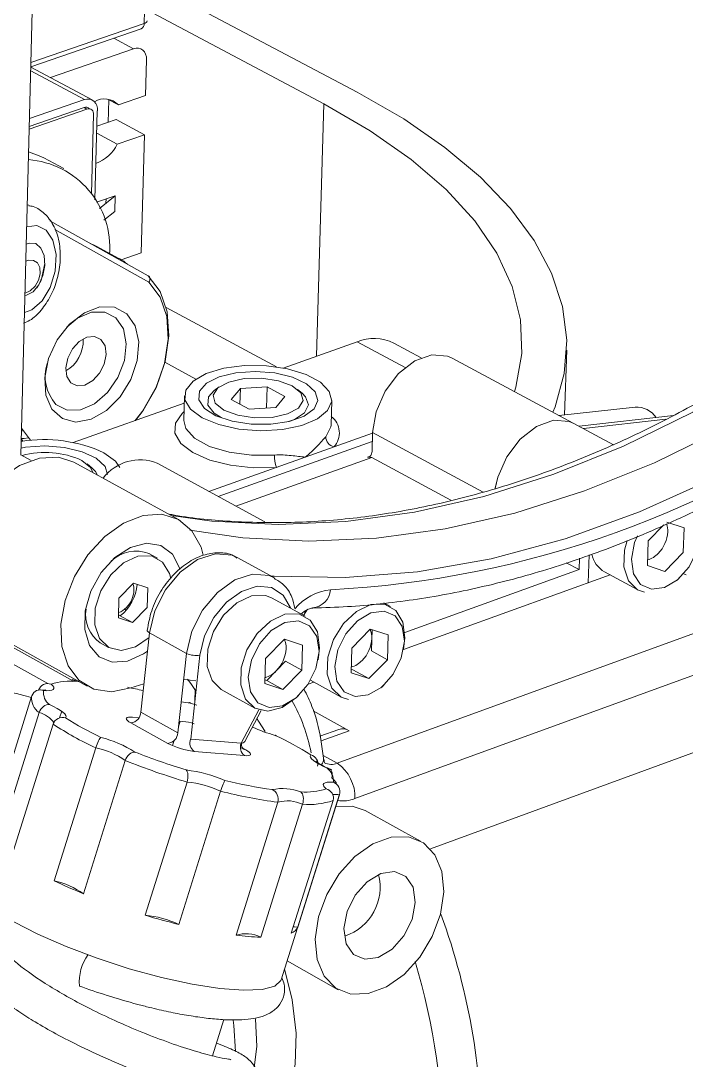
# Model space of a CAD drawing. Header units: millimetres. Extents: x -151 to 157, y -71 to 282.
# Drawn here: x 57.3 to 89.9, y -21.6 to 29.2 of the extents above; entities that cross this region are included whole.
import ezdxf

# ---------------------------------------------------------------- set-up
doc = ezdxf.new("R2010")
doc.units = ezdxf.units.MM

msp = doc.modelspace()

# ---------------------------------------------------------------- linework, layer by layer
at = {"color": 7, "linetype": 'Continuous', "lineweight": 15}
for p, q in [((63.348, 29.113), (63.561, 36.969)), ((57.321, 8.006), (57.929, 31.861)), ((73.775, 25.755), (63.55, 31.161)), ((63.512, 29.76), (72.145, 25.188)), ((57.805, 26.989), (63.211, 28.855)), ((62.833, 27.88), (58.76, 26.473)), ((60.808, 25.38), (57.804, 26.983)), ((63.418, 25.598), (63.465, 27.334)), ((60.553, 24.934), (57.727, 23.954)), ((60.414, 25.008), (57.73, 24.079)), ((60.424, 25.396), (57.74, 24.466)), ((60.944, 20.496), (61.059, 24.848)), ((62.037, 23.209), (61.03, 23.747)), ((63.366, 23.671), (62.037, 23.209)), ((59.419, 22.017), (58.443, 22.541)), ((61.909, 19.923), (61.93, 20.692)), ((57.7, 20.233), (57.633, 20.25)), ((58.742, 19.466), (63.549, 16.776)), ((62.119, 17.628), (60.998, 18.231)), ((86.313, 8.521), (78.416, 12.754)), ((83.923, 9.985), (84.028, 13.145)), ((67.017, 11.344), (66.777, 11.168)), ((68.057, 11.273), (69.365, 11.348)), ((69.335, 10.307), (69.365, 11.348)), ((70.233, 10.879), (69.365, 11.348)), ((71.089, 11.033), (70.859, 11.224)), ((65.319, 10.912), (65.286, 9.701)), ((67.615, 10.728), (68.483, 10.258)), ((72.494, 9.476), (72.53, 10.687)), ((69.793, 10.334), (68.483, 10.258)), ((87.38, 10.358), (83.638, 9.955)), ((66.516, 6.235), (74.527, 9.089)), ((74.514, 8.672), (66.975, 5.985)), ((74.528, 9.112), (74.5, 8.192)), ((57.819, 7.754), (57.322, 8.027)), ((65.033, 4.865), (59.913, 7.664)), ((67.829, 5.519), (74.491, 7.896)), ((74.491, 7.896), (78.352, 5.808)), ((60.787, 7.394), (60.556, 7.584)), ((69.25, 4.745), (63.989, 7.613)), ((64.001, 2.966), (63.587, 3.193)), ((69.723, 2.01), (67.907, 3.004)), ((84.629, 2.412), (84.003, 2.751)), ((85.883, 2.298), (87.507, 1.421)), ((89.437, 1.896), (89.537, 1.987)), ((71.222, 0.13), (69.583, 1.028)), ((72.798, -7.055), (96.272, 1.478)), ((75.406, 0.605), (75.07, 0.789)), ((62.782, -0.175), (62.087, 0.051)), ((62.394, 0.479), (62.473, 0.435)), ((71.214, 0.289), (71.216, 0.367)), ((59.9, -3.039), (54.766, -0.193)), ((55.456, -0.455), (60.561, -3.284)), ((97.135, -0.233), (73.664, -8.787)), ((63.613, -0.685), (65.427, -1.685)), ((70.214, -0.986), (71.099, -1.275)), ((75.251, -1.993), (75.288, -0.782)), ((76.064, -1.35), (76.11, -0.92)), ((61.196, -1.165), (61.609, -1.393)), ((76.041, -1.477), (76.064, -1.35)), ((69.291, -1.927), (69.255, -3.156)), ((71.861, -2.003), (71.885, -1.877)), ((71.063, -2.503), (70.142, -3.443)), ((69.353, -3.009), (70.142, -3.443)), ((71.49, -2.999), (72.988, -3.822)), ((74.343, -2.92), (73.472, -2.636)), ((63.341, -3.166), (62.696, -3.367)), ((67.126, -3.454), (68.763, -4.356)), ((70.142, -3.443), (69.255, -3.156)), ((74.933, -3.37), (74.987, -3.322)), ((74.987, -3.322), (75.081, -3.234)), ((57.845, -3.797), (57.86, -3.759)), ((70.809, -3.839), (70.903, -3.751)), ((59.317, -4.514), (59.215, -4.839)), ((63.188, -4.562), (64.999, -5.566)), ((68.279, -5.985), (69.072, -4.474)), ((71.619, -4.493), (73.385, -5.466)), ((56.176, -11.075), (58.21, -4.582)), ((65.031, -5.273), (65.117, -5.001)), ((95.291, -4.68), (77.357, -11.248)), ((58.894, -5.139), (56.858, -11.638)), ((72.874, -5.399), (71.952, -5.733)), ((64.742, -6.195), (64.822, -5.94)), ((65.627, -5.876), (68.093, -6.082)), ((58.942, -12.808), (60.983, -6.301)), ((68.064, -6.28), (68.24, -6.378)), ((62.422, -6.924), (60.379, -13.434)), ((63.407, -14.49), (65.453, -7.977)), ((67.094, -8.425), (65.047, -14.936)), ((72.907, -8.593), (70.865, -15.076)), ((67.848, -15.468), (69.895, -8.963)), ((71.102, -9.062), (69.056, -15.562)), ((70.551, -15.367), (72.595, -8.878)), ((76.874, -10.865), (74.157, -9.362)), ((70.346, -16.725), (72.85, -18.127)), ((66.694, -21.36), (67.251, -19.59))]:
    msp.add_line(p, q, dxfattribs=at)
at = {"color": 8, "linetype": 'Continuous', "lineweight": 15}
for p, q in [((57.81, 27.202), (63.348, 29.113)), ((60.424, 25.396), (57.8, 26.797)), ((72.145, 25.188), (71.78, 12.841)), ((57.633, 20.248), (57.708, 20.232)), ((63.581, 16.465), (58.976, 19.041)), ((64.429, 15.232), (69.818, 12.324)), ((73.776, 13.548), (76.12, 12.289)), ((65.878, 11.732), (64.362, 12.553)), ((88.88, 9.765), (84.844, 9.308)), ((74.528, 9.112), (79.935, 6.192)), ((74.285, 7.917), (74.419, 7.965)), ((89.875, 2.149), (89.758, 2.212)), ((58.643, -3.164), (54.089, -0.637)), ((60.184, -3.075), (60.05, -3.04)), ((73.385, -5.466), (72.006, -5.967)), ((68.171, -6.317), (68.328, -6.404)), ((72.798, -7.055), (72.109, -6.675))]:
    msp.add_line(p, q, dxfattribs=at)
at = {"color": 144, "linetype": 'Continuous', "lineweight": 0}
for p, q in [((62.833, 27.88), (61.87, 28.392)), ((62.088, 25.137), (61.555, 25.421)), ((62.088, 25.137), (63.418, 25.598)), ((60.553, 24.934), (60.414, 25.008)), ((61.586, 24.277), (61.616, 25.389)), ((60.769, 20.779), (60.871, 24.66)), ((61.977, 24.413), (61.039, 24.087)), ((63.366, 23.671), (61.977, 24.413)), ((63.21, 17.903), (63.366, 23.671)), ((61.013, 20.372), (61.93, 20.692)), ((61.93, 20.692), (61.159, 20.071)), ((61.482, 20.331), (61.487, 20.538)), ((61.909, 19.923), (61.377, 19.493)), ((57.732, 18.375), (57.584, 18.322)), ((62.233, 17.562), (63.21, 17.903)), ((70.16, 12.268), (73.776, 13.548)), ((76.905, 12.764), (75.567, 13.482)), ((68.057, 11.273), (67.615, 10.728)), ((68.035, 10.501), (68.057, 11.273)), ((70.233, 10.879), (69.793, 10.334)), ((59.879, 8.628), (65.309, 10.551)), ((89.249, 9.944), (84.633, 9.421)), ((57.355, 9.325), (57.782, 8.734)), ((57.355, 9.178), (57.44, 9.208)), ((57.406, 8.693), (57.341, 8.784)), ((88.786, 4.599), (88.02, 3.814)), ((88.918, 4.734), (89.775, 4.448)), ((89.733, 3.243), (89.775, 4.448)), ((88.02, 3.814), (87.978, 2.608)), ((85.073, 1.768), (85.119, 3.137)), ((89.733, 3.243), (88.835, 2.323)), ((84.629, 2.412), (84.648, 2.974)), ((88.835, 2.323), (87.978, 2.608)), ((86.147, 2.156), (76.037, -1.498)), ((84.629, 2.412), (76.105, -0.666)), ((62.113, 1.011), (62.834, 1.745)), ((62.834, 1.745), (63.529, 1.518)), ((63.529, 1.518), (63.503, 0.558)), ((62.087, 0.051), (62.113, 1.011)), ((63.503, 0.558), (62.782, -0.175)), ((62.119, 0.191), (62.091, 0.2)), ((62.119, 0.191), (62.782, -0.175)), ((71.347, 0.486), (71.144, 0.173)), ((74.417, -0.497), (73.509, -1.424)), ((74.417, -0.497), (75.288, -0.782)), ((74.426, -0.554), (74.436, -0.503)), ((63.613, -0.685), (63.188, -4.562)), ((70.214, -0.986), (69.291, -1.927)), ((70.232, -1.05), (70.243, -0.995)), ((74.471, -1.566), (74.502, -0.524)), ((71.063, -2.503), (71.099, -1.275)), ((73.509, -1.424), (73.472, -2.636)), ((64.999, -5.566), (65.427, -1.685)), ((66.08, -1.767), (65.627, -5.876)), ((75.251, -1.993), (74.343, -2.92)), ((74.471, -1.566), (75.251, -1.993)), ((70.274, -2.069), (69.353, -3.009)), ((70.274, -2.069), (71.063, -2.503)), ((73.563, -2.492), (73.477, -2.464)), ((73.563, -2.492), (74.343, -2.92)), ((69.353, -3.009), (69.261, -2.979)), ((65.836, -3.979), (65.85, -3.481)), ((71.647, -3.085), (71.378, -3.182)), ((57.845, -3.797), (55.006, -12.869)), ((65.933, -4.213), (65.623, -4.117)), ((68.093, -6.082), (68.954, -4.441)), ((64.512, -6.085), (62.701, -5.08)), ((62.775, -4.803), (63.092, -4.83)), ((65.062, -4.996), (65.24, -5.011)), ((68.259, -6.682), (65.793, -6.476)), ((70.057, -17.643), (72.915, -8.57))]:
    msp.add_line(p, q, dxfattribs=at)
at = {"color": 144, "linetype": 'Continuous', "lineweight": 0, "flags": 128}
for points in [[(63.465, 27.334), (63.457, 27.48), (63.423, 27.612), (63.367, 27.725), (63.289, 27.814), (63.192, 27.876), (63.081, 27.908), (62.96, 27.91), (62.833, 27.88)], [(57.52, 15.821), (57.591, 15.832), (57.913, 16.001), (58.198, 16.337), (58.4, 16.79), (58.49, 17.29), (58.454, 17.763), (58.298, 18.134), (58.044, 18.35), (57.732, 18.375)], [(60.705, 18.365), (60.911, 18.276), (60.998, 18.231)], [(58.009, 16.269), (58.182, 16.562), (58.266, 16.881), (58.251, 17.177), (58.137, 17.406), (57.942, 17.532), (57.697, 17.536), (57.563, 17.49)], [(57.523, 15.93), (57.776, 16.047), (58.009, 16.269)], [(66.777, 11.168), (66.496, 10.857), (66.468, 10.454), (66.771, 10.066), (67.119, 9.851)], [(70.42, 9.648), (70.701, 9.752), (71.202, 10.076), (71.395, 10.465), (71.253, 10.867), (71.089, 11.033)], [(84.374, 9.56), (84.155, 9.655), (83.384, 9.714), (82.551, 9.416), (81.757, 8.797), (81.097, 7.932), (80.652, 6.926), (80.525, 6.386)], [(80.526, 6.39), (80.652, 6.926), (81.097, 7.932), (81.757, 8.797), (82.551, 9.416), (83.384, 9.714), (84.155, 9.655), (84.374, 9.56)], [(57.697, 8.852), (57.482, 8.83), (57.342, 8.825)], [(61.56, 7.064), (61.436, 7.459), (61.009, 7.856), (60.323, 8.175), (59.453, 8.384), (58.493, 8.459), (57.547, 8.392), (57.33, 8.355)], [(70.531, 0.509), (70.519, 0.543), (70.149, 1.169), (69.582, 1.533), (68.88, 1.595), (68.119, 1.348), (67.385, 0.819), (66.757, 0.065), (66.306, -0.83), (66.08, -1.767)], [(69.583, 1.028), (69.282, 1.142), (68.602, 1.126), (67.889, 0.793), (67.239, 0.188), (66.74, -0.606), (66.46, -1.482), (66.436, -2.322), (66.672, -3.012), (67.126, -3.454)], [(63.613, -0.685), (63.561, -0.651), (63.524, -0.615), (63.505, -0.579), (63.503, -0.543), (63.503, -0.541)], [(58.714, -4.187), (58.92, -4.283), (59.101, -4.378), (59.254, -4.471), (59.375, -4.559), (59.463, -4.641), (59.514, -4.715), (59.528, -4.778), (59.505, -4.83)], [(62.775, -4.803), (62.667, -4.798), (62.58, -4.804), (62.518, -4.819), (62.481, -4.845), (62.472, -4.879), (62.491, -4.921), (62.536, -4.969), (62.607, -5.023), (62.701, -5.08)], [(68.259, -6.682), (68.367, -6.687), (68.453, -6.681), (68.515, -6.666), (68.551, -6.64), (68.559, -6.606), (68.54, -6.564), (68.494, -6.515), (68.423, -6.461), (68.328, -6.404)], [(70.865, -15.076), (70.7, -15.062), (70.647, -15.061)]]:
    msp.add_lwpolyline(points, dxfattribs=at)
at = {"color": 7, "linetype": 'Continuous', "lineweight": 15, "flags": 128}
for points in [[(83.354, 10.107), (83.459, 10.372), (83.909, 11.997), (84.029, 13.637), (83.821, 15.277), (83.288, 16.906), (82.437, 18.51), (81.275, 20.077), (79.815, 21.596), (78.068, 23.056), (76.049, 24.446), (73.775, 25.755)], [(72.145, 25.188), (74.415, 23.871), (76.413, 22.47), (78.121, 20.996), (79.523, 19.462), (80.604, 17.879), (81.353, 16.262), (81.762, 14.624), (81.826, 12.979), (81.54, 11.341), (81.473, 11.115)], [(57.699, 22.839), (58.217, 22.652), (58.443, 22.541)], [(58.101, 16.177), (58.308, 16.543), (58.495, 17.372)], [(63.549, 16.776), (64.134, 16.012), (64.478, 15.013), (64.559, 13.848), (64.372, 12.594), (63.93, 11.338), (63.262, 10.165), (62.914, 9.703)], [(62.496, 14.924), (62.904, 14.337), (63.083, 13.547), (63.013, 12.64), (62.701, 11.713), (62.183, 10.866), (61.512, 10.192), (60.763, 9.762), (60.015, 9.624), (59.35, 9.793), (58.839, 10.25), (58.54, 10.948), (58.483, 11.809), (58.676, 12.741), (59.098, 13.643), (59.703, 14.415), (60.425, 14.975), (61.185, 15.261), (61.901, 15.243), (62.496, 14.924)], [(59.56, 14.27), (60.088, 14.702), (60.775, 14.997), (61.429, 15.005), (61.971, 14.723), (62.335, 14.186), (62.478, 13.46), (62.384, 12.632), (62.063, 11.801), (61.554, 11.067), (60.918, 10.519), (60.232, 10.222), (59.579, 10.213), (59.036, 10.493), (59.036, 10.493)], [(59.77, 11.551), (60.08, 11.403), (60.454, 11.439), (60.835, 11.653), (61.166, 12.012), (61.396, 12.462), (61.491, 12.934), (61.435, 13.357), (61.237, 13.666), (60.928, 13.814), (60.553, 13.779), (60.171, 13.565), (59.84, 13.206), (59.61, 12.756), (59.515, 12.283), (59.572, 11.86), (59.77, 11.551)], [(78.416, 12.754), (78.197, 12.849), (77.426, 12.909), (76.595, 12.613), (75.802, 11.998), (75.145, 11.137), (74.702, 10.135), (74.528, 9.112)], [(66.185, 9.833), (65.616, 10.251), (65.341, 10.718), (65.384, 11.192), (65.742, 11.631), (66.381, 11.997), (67.246, 12.256), (68.259, 12.386), (69.331, 12.376), (70.367, 12.226), (71.275, 11.95), (71.976, 11.572), (72.406, 11.126), (72.528, 10.65), (72.329, 10.187), (71.827, 9.779), (71.066, 9.462), (70.114, 9.263), (69.056, 9.202), (67.986, 9.284), (67, 9.5), (66.185, 9.833)], [(67.018, 11.835), (67.843, 12.034), (68.784, 12.1), (69.74, 12.026), (70.608, 11.82), (71.295, 11.503), (71.725, 11.11), (71.852, 10.684), (71.662, 10.27), (71.175, 9.914), (70.443, 9.654), (69.546, 9.518), (68.581, 9.523), (67.654, 9.666), (66.865, 9.932), (66.3, 10.293), (66.019, 10.709), (66.054, 11.134), (66.4, 11.524), (67.018, 11.835)], [(70.598, 11.397), (69.921, 11.649), (69.091, 11.773), (68.237, 11.749), (67.487, 11.581), (66.955, 11.295), (66.723, 10.934), (66.825, 10.553), (67.248, 10.209), (67.926, 9.956), (68.757, 9.832), (69.613, 9.856), (70.364, 10.024), (70.896, 10.311), (71.127, 10.673), (71.022, 11.054), (70.598, 11.397)], [(74.5, 8.192), (74.494, 8.131), (74.482, 8.075), (74.462, 8.026), (74.437, 7.985), (74.405, 7.953), (74.369, 7.931), (74.328, 7.919), (74.285, 7.917)], [(55.456, -0.455), (55.126, -0.229), (54.56, 0.466), (54.23, 1.398), (54.161, 2.497), (54.359, 3.679), (54.808, 4.856), (55.476, 5.938), (56.311, 6.843), (57.25, 7.503), (58.222, 7.868), (59.153, 7.911), (59.913, 7.664)], [(60.831, 7.162), (60.729, 7.403), (60.308, 7.749)], [(62.157, 7.407), (61.945, 7.707), (61.376, 8.128)], [(61.066, 7.033), (60.962, 7.216), (60.787, 7.394)], [(62.696, -3.367), (61.753, -3.557), (60.887, -3.43), (60.16, -2.996), (59.625, -2.286), (59.322, -1.352), (59.273, -0.26), (59.482, 0.908), (59.934, 2.068), (60.596, 3.134), (61.419, 4.028), (62.342, 4.685), (63.3, 5.057), (64.22, 5.118), (65.036, 4.863), (65.69, 4.311), (66.133, 3.503), (66.244, 3.117)], [(87.485, 4.068), (87.35, 3.732), (87.196, 2.921), (87.298, 2.202), (87.64, 1.686), (88.17, 1.45), (88.808, 1.531), (89.455, 1.916), (90.015, 2.545), (90.401, 3.324), (90.555, 4.135), (90.555, 4.135)], [(65.103, 2.415), (65.081, 2.496), (64.731, 3.172), (64.173, 3.589), (63.466, 3.703), (62.687, 3.5), (61.921, 3.003), (61.25, 2.265), (60.749, 1.366), (60.471, 0.404), (60.447, -0.517), (60.679, -1.295), (61.141, -1.848), (61.783, -2.115), (62.536, -2.067), (63.318, -1.711), (63.516, -1.572)], [(86.977, 3.84), (86.855, 3.368), (86.827, 2.543), (87.052, 1.865), (87.498, 1.425), (87.84, 1.304)], [(64.66, 1.976), (64.595, 2.22), (64.248, 2.784), (63.706, 3.078), (63.043, 3.063), (62.347, 2.74), (61.714, 2.152), (61.228, 1.379), (60.956, 0.526), (60.934, -0.292), (61.165, -0.963), (61.619, -1.399), (62.232, -1.539), (62.923, -1.366), (63.588, -0.91)], [(76.11, -0.92), (76.006, -0.153), (75.658, 0.418), (75.114, 0.716), (74.445, 0.7), (73.743, 0.371), (73.102, -0.226), (72.609, -1.01), (72.332, -1.875), (72.307, -2.704), (72.538, -3.385), (72.994, -3.825), (73.342, -3.947)], [(71.885, -1.877), (71.936, -1.415), (71.829, -0.637), (71.475, -0.057), (70.921, 0.244), (70.241, 0.228), (69.528, -0.106), (68.877, -0.711), (68.378, -1.506), (68.097, -2.384), (68.073, -3.224), (68.308, -3.915), (68.772, -4.361), (69.4, -4.504), (70.108, -4.325), (70.801, -3.847), (70.809, -3.839)], [(76.082, -1.094), (75.976, -0.372), (75.627, 0.146), (75.089, 0.383), (74.441, 0.301), (73.785, -0.087), (73.218, -0.722), (72.829, -1.508), (72.676, -2.324), (72.783, -3.047), (73.133, -3.565), (73.672, -3.8), (74.319, -3.716), (74.975, -3.328), (75.54, -2.693), (75.929, -1.909), (76.082, -1.094)], [(71.907, -1.591), (71.798, -0.859), (71.443, -0.333), (70.895, -0.094), (70.237, -0.177), (69.57, -0.571), (68.995, -1.215), (68.6, -2.012), (68.446, -2.84), (68.555, -3.572), (68.912, -4.097), (69.461, -4.335), (70.118, -4.251), (70.784, -3.857), (71.358, -3.213), (71.752, -2.417), (71.907, -1.591)], [(65.875, -3.026), (65.599, -2.986), (65.286, -2.958)], [(65.86, -3.497), (65.64, -3.164), (65.477, -2.946)], [(58.8, -3.183), (58.88, -3.263), (58.923, -3.334), (58.929, -3.395), (58.898, -3.444), (58.83, -3.48), (58.726, -3.503), (58.59, -3.511), (58.424, -3.506)], [(69.269, -5.496), (68.95, -4.991), (68.863, -4.872)], [(72.299, -7.294), (72.094, -7.198), (71.912, -7.102), (71.757, -7.009), (71.635, -6.921), (71.546, -6.839), (71.492, -6.766), (71.476, -6.702), (71.498, -6.65)], [(72.252, -8.309), (72.17, -8.228), (72.125, -8.157), (72.117, -8.095), (72.146, -8.045), (72.212, -8.008), (72.313, -7.985), (72.448, -7.976), (72.613, -7.981)], [(74.157, -9.362), (73.525, -9.148), (72.727, -9.168)], [(71.722, -15.657), (71.819, -16.652), (72.162, -17.472), (72.726, -18.051), (73.462, -18.341), (74.311, -18.32), (75.205, -17.99), (76.071, -17.378), (76.84, -16.534), (77.449, -15.525), (77.85, -14.434), (78.01, -13.347), (77.916, -12.353), (77.575, -11.533), (77.015, -10.951), (76.28, -10.657), (75.431, -10.674), (74.535, -11.002), (73.666, -11.614), (72.894, -12.46), (72.282, -13.472), (71.881, -14.567), (71.722, -15.657)], [(73.122, -15.143), (73.232, -15.88), (73.591, -16.406), (74.144, -16.643), (74.807, -16.553), (75.48, -16.151), (76.06, -15.498), (76.458, -14.693), (76.616, -13.859), (76.507, -13.123), (76.15, -12.595), (75.597, -12.357), (74.933, -12.446), (74.26, -12.848), (73.679, -13.501), (73.279, -14.307), (73.122, -15.143)], [(70.057, -17.643), (70.046, -17.673), (69.744, -17.956), (69.125, -18.12), (68.216, -18.159), (67.056, -18.07), (65.696, -17.857), (64.197, -17.53), (62.623, -17.102), (61.045, -16.592), (59.533, -16.023), (58.154, -15.421), (56.968, -14.812)], [(67.818, -21.143), (67.742, -19.873), (67.707, -19.621)]]:
    msp.add_lwpolyline(points, dxfattribs=at)
at = {"color": 8, "linetype": 'Continuous', "lineweight": 15, "flags": 128}
for points in [[(103.245, 19.43), (100.097, 16.723), (96.863, 14.258), (93.558, 12.049), (90.199, 10.107), (86.803, 8.445), (83.389, 7.071), (79.973, 5.995), (76.575, 5.224), (73.211, 4.764), (69.901, 4.618), (66.663, 4.789), (64.678, 5.059)], [(57.499, 14.976), (57.861, 15.112), (58.36, 15.551), (58.757, 16.214), (58.995, 17.006), (59.04, 17.813), (58.885, 18.516), (58.552, 19.016), (58.091, 19.238), (57.605, 19.168)], [(65.584, 4.342), (68.171, 3.966), (71.41, 3.796), (74.721, 3.943), (78.085, 4.406), (81.484, 5.179), (84.901, 6.257), (88.316, 7.634), (91.713, 9.299), (95.074, 11.244), (98.381, 13.456), (101.617, 15.925), (104.766, 18.635)], [(62.931, 9.709), (63.298, 10.192), (63.931, 11.304), (64.351, 12.495), (64.53, 13.683), (64.455, 14.788), (64.132, 15.737), (63.581, 16.465)], [(103.535, 14.99), (101.805, 13.595), (98.338, 11.06), (94.799, 8.811), (91.208, 6.864), (87.585, 5.23), (83.951, 3.921), (80.326, 2.945), (76.731, 2.311), (73.186, 2.022), (69.714, 2.084), (69.569, 2.094)], [(65.298, 10.12), (65.214, 10.049), (64.877, 9.578), (64.852, 9.076), (65.143, 8.582), (65.726, 8.135), (66.557, 7.77), (67.571, 7.516), (68.687, 7.394), (69.819, 7.412)], [(69.726, 8.014), (68.601, 8.004), (67.505, 8.15), (66.544, 8.436), (65.814, 8.836), (65.384, 9.308), (65.286, 9.701)], [(72.494, 9.476), (72.485, 9.386), (72.232, 8.906)], [(67.907, 3.004), (67.651, 3.115), (66.841, 3.188), (65.964, 2.904), (65.117, 2.294), (64.393, 1.426), (63.873, 0.395), (63.613, -0.685)], [(65.427, -1.685), (65.687, -0.604), (66.208, 0.429), (66.932, 1.298), (67.78, 1.909), (68.657, 2.194), (69.467, 2.122), (69.719, 2.012)], [(70.224, -17.112), (70.594, -18.62), (70.783, -20.246), (70.738, -21.773), (70.461, -23.134), (69.964, -24.269), (69.27, -25.128), (68.41, -25.675), (67.422, -25.887), (66.35, -25.755), (65.426, -25.387)], [(66.835, -24.8), (67.041, -24.709), (67.774, -24.147), (68.338, -23.296), (68.705, -22.198), (68.856, -20.907), (68.791, -19.547)]]:
    msp.add_lwpolyline(points, dxfattribs=at)
at = {"color": 144, "linetype": 'Continuous', "lineweight": 0}
for centre, radius, start, end in [((63.097, 29.081), 0.253, 296.6744, 7.0795), ((63.321, 29.294), 0.184, 278.5589, 345.3402), ((60.5, 24.802), 0.224, 42.4254, 112.6749), ((60.634, 24.706), 0.241, 348.9343, 109.5928), ((60.98, 15.514), 2.401, 49.6805, 71.862), ((58.653, 13.612), 1.718, 300.2856, 2.1651), ((71.205, 7.934), 1.481, 176.9169, 200.6506), ((87.992, 4.319), 0.98, 356.9101, 19.9247), ((87.316, 4.364), 1.658, 315.6433, 356.6347), ((62.947, 1.598), 1.719, 68.1251, 134.7266), ((86.528, 3.43), 1.302, 191.4988, 240.3326), ((87.655, 3.991), 1.155, 286.7517, 317.138), ((60.814, 1.878), 2.199, 308.4412, 355.055), ((62.082, 1.439), 0.771, 357.3419, 20.7947), ((61.552, 1.471), 1.302, 315.393, 357.0018), ((61.792, 1.203), 0.943, 288.6885, 316.7796), ((62.162, 0.206), 1.677, 170.5503, 234.8336), ((69.335, -1.405), 0.959, 356.9695, 25.1677), ((72.835, -0.869), 1.656, 315.5168, 356.8184), ((73.542, -0.909), 0.948, 356.9097, 24.8206), ((68.619, -1.364), 1.676, 315.4767, 356.8772), ((65.874, -0.762), 1.025, 244.129, 281.6022), ((73.164, -1.236), 1.164, 285.7531, 317.0849), ((68.95, -1.735), 1.18, 285.4367, 317.0628), ((57.625, -28.777), 25.905, 77.3369, 79.0653), ((62.638, -4.533), 0.551, 276.6402, 356.9806), ((57.956, -5.735), 1.181, 33.1491, 77.5799), ((64.901, -8.204), 3.211, 73.6645, 83.9323), ((64.448, -5.536), 0.552, 276.7001, 356.9605), ((71.748, 1.492), 7.454, 245.4106, 254.5738), ((66.214, -2.81), 3.69, 242.5351, 263.4485), ((66.11, -6.065), 0.52, 158.6084, 232.341), ((68.575, -6.271), 0.518, 158.6047, 232.4131), ((68.074, -5.82), 0.263, 274.0757, 321.2678), ((68.384, -6.132), 0.278, 167.7167, 258.2714), ((75.188, 24.806), 33.642, 248.5701, 253.0993), ((71.803, -7.935), 0.811, 356.7714, 52.2644), ((71.076, -9.265), 2.089, 36.3507, 45.9637), ((70.416, 11.573), 26.946, 244.7979, 248.132), ((58.192, -16.495), 3.762, 54.4377, 78.4922), ((73.226, 18.337), 34.263, 253.3475, 256.1894), ((62.969, -19.331), 4.861, 64.7022, 84.8347), ((70.344, -14.83), 0.576, 291.0704, 334.7779), ((68.333, -17.029), 1.635, 63.7864, 107.2736), ((69.42, -3.129), 12.438, 262.7389, 268.3212)]:
    msp.add_arc(centre, radius, start, end, dxfattribs=at)
at = {"color": 7, "linetype": 'Continuous', "lineweight": 15}
for centre, radius, start, end in [((60.586, 24.941), 0.483, 348.9326, 109.5754), ((61.404, 24.474), 0.952, 44.1144, 120.8231), ((60.307, 24.088), 1.94, 290.6479, 333.0471), ((57.359, 18.157), 4.313, 355.5559, 85.6143), ((74.6, 11.585), 2.129, 63.0057, 112.7822), ((60.588, 11.881), 2.082, 162.8795, 221.8152), ((70.013, 49.952), 48.587, 272.9046, 306.6399), ((87.432, 9.186), 1.173, 34.3294, 92.5489), ((58.436, 1.721), 7.049, 65.3541, 98.9591), ((72.742, 8.915), 0.51, 181.0447, 258.3081), ((58.501, 3.819), 4.325, 65.3149, 105.057), ((63.141, 5.532), 2.247, 67.8487, 143.0903), ((73.608, 0.22), 7.727, 83.4385, 84.9734), ((59.828, -6.631), 3.597, 86.4681, 106.602), ((59.188, -3.582), 0.768, 174.2692, 231.9418), ((66.125, 0.591), 4.735, 258.3175, 263.9132), ((67.108, 6.814), 13.906, 236.8554, 245.0221), ((67.056, 7.078), 14.692, 236.2539, 245.5833), ((73.059, -5.97), 0.6, 57.0884, 108.0072), ((59.909, -11.137), 5.507, 57.1501, 76.0632), ((63.805, -18.532), 14.155, 57.078, 65.0979), ((60.212, -10.056), 3.834, 54.7909, 78.4005), ((75.615, 26.14), 35.598, 248.2477, 253.4139), ((71.646, -8.714), 2.02, 357.9454, 55.2213), ((64.508, -14.408), 7.082, 66.7767, 82.6983), ((64.987, -12.914), 4.959, 64.866, 84.6138), ((72.915, 15.061), 23.637, 256.2593, 261.9919), ((73.199, 15.816), 24.998, 255.8638, 262.4062), ((70.127, -10.727), 2.434, 68.5985, 101.9631), ((71.221, -5.011), 3.455, 266.585, 287.3688), ((70.372, -10.553), 1.66, 63.9034, 106.6991), ((71.413, -5.431), 3.644, 265.1077, 288.9272), ((62.503, -17.769), 2.33, 144.3581, 184.3473)]:
    msp.add_arc(centre, radius, start, end, dxfattribs=at)
at = {"color": 8, "linetype": 'Continuous', "lineweight": 15}
for centre, radius, start, end in [((71.898, 9.095), 1.005, 317.4805, 52.7407), ((72.72, -1.14), 2.579, 95.45, 140.789), ((71.49, 1.52), 0.989, 275.7275, 354.6534), ((55.622, -10.538), 7.045, 71.7223, 120.85), ((58.704, -3.875), 0.862, 174.8267, 234.993), ((63.434, -8.058), 8.225, 10.6325, 29.6999), ((71.648, -6.845), 0.482, 323.2417, 4.2603), ((72.507, -6.364), 0.75, 243.4134, 292.7927), ((72.707, -9.877), 1.3, 81.1572, 95.9983), ((73.059, -7.249), 1.653, 261.5624, 291.4911), ((72.377, -13.119), 2.518, 288.3302, 14.4867), ((46.683, -25.842), 33.209, 359.0033, 20.0828), ((47.457, -25.71), 30.492, 358.8921, 17.0788)]:
    msp.add_arc(centre, radius, start, end, dxfattribs=at)
at = {"color": 7, "linetype": 'Continuous', "lineweight": 15}
for points, knots in [([(57.454, 14.462), (57.557, 14.505), (57.877, 14.637), (58.334, 15.089), (58.801, 15.778), (59.127, 16.632), (59.274, 17.553), (59.219, 18.463), (58.956, 19.249), (58.508, 19.824), (58.068, 20.156), (57.776, 20.191), (57.701, 20.2)], [0, 0, 0, 0, 0.050244, 0.157705, 0.273509, 0.39245, 0.512123, 0.633834, 0.759525, 0.865236, 0.965371, 1, 1, 1, 1]), ([(102.378, 19.19), (102.064, 18.907), (100.792, 17.762), (98.505, 15.896), (95.501, 13.685), (92.441, 11.701), (89.344, 9.948), (86.221, 8.434), (83.086, 7.168), (79.955, 6.154), (76.84, 5.399), (73.756, 4.907), (70.715, 4.677), (67.736, 4.731), (65.691, 4.914), (64.657, 5.11), (64.567, 5.127)], [0, 0, 0, 0, 0.0264, 0.106783, 0.187158, 0.26752, 0.347875, 0.42823, 0.508596, 0.58899, 0.669433, 0.749953, 0.830579, 0.911343, 0.992274, 1, 1, 1, 1]), ([(63.549, 16.776), (63.594, 16.752), (63.623, 16.704), (63.634, 16.59), (63.617, 16.522), (63.581, 16.465)], [0, 0, 0, 0, 0.5, 0.5, 1, 1, 1, 1]), ([(71.597, 0.535), (72.164, 0.553), (73.791, 0.603), (76.517, 0.898), (79.776, 1.504), (83.056, 2.38), (86.343, 3.517), (89.621, 4.91), (92.877, 6.555), (95.973, 8.352), (97.958, 9.696), (98.887, 10.326)], [0, 0, 0, 0, 0.063197, 0.181606, 0.300156, 0.418883, 0.537755, 0.656738, 0.775798, 0.894909, 1, 1, 1, 1]), ([(72.232, 8.906), (72.176, 8.845), (72.112, 8.771), (71.969, 8.612), (71.89, 8.525), (71.636, 8.263), (71.446, 8.085), (71.23, 7.914)], [0, 0, 0, 0, 0.25, 0.25, 0.5, 0.5, 1, 1, 1, 1]), ([(67.888, 2.979), (67.836, 3.018), (67.586, 3.203), (67.001, 3.267), (66.229, 3.155), (65.449, 2.767), (64.724, 2.148), (64.119, 1.337), (63.673, 0.407), (63.559, -0.231), (63.502, -0.549)], [0, 0, 0, 0, 0.035245, 0.1675, 0.299398, 0.435707, 0.575929, 0.717369, 0.859134, 1, 1, 1, 1]), ([(70.718, 0.511), (70.68, 0.699), (70.588, 1.145), (70.235, 1.675), (69.867, 1.891), (69.704, 1.987)], [0, 0, 0, 0, 0.288601, 0.684833, 1, 1, 1, 1]), ([(71.038, 0.231), (71.059, 0.252), (71.186, 0.383), (71.408, 0.491), (71.558, 0.534), (71.589, 0.535), (71.597, 0.535)], [0, 0, 0, 0, 0.077548, 0.472018, 0.858362, 1, 1, 1, 1]), ([(60.138, -3.049), (60.117, -3.045), (60.017, -3.023), (59.908, -2.991), (59.821, -2.964)], [0, 0, 0, 0, 0.204973, 1, 1, 1, 1]), ([(59.84, -3.064), (59.857, -3.05), (59.902, -3.011), (59.974, -3.004), (60.026, -3.023), (60.049, -3.04), (60.05, -3.04)], [0, 0, 0, 0, 0.243127, 0.642707, 0.987607, 1, 1, 1, 1]), ([(57.86, -3.759), (57.897, -3.64), (57.983, -3.548), (58.191, -3.459), (58.315, -3.461), (58.424, -3.506)], [0, 0, 0, 0, 0.5, 0.5, 1, 1, 1, 1]), ([(58.187, -3.479), (58.224, -3.361), (58.317, -3.262), (58.545, -3.157), (58.68, -3.148), (58.8, -3.183)], [0, 0, 0, 0, 0.5, 0.5, 1, 1, 1, 1]), ([(58.546, -3.472), (58.541, -3.473), (58.528, -3.475), (58.435, -3.484), (58.324, -3.473), (58.275, -3.468)], [0, 0, 0, 0, 0.2773986, 0.6781924, 1, 1, 1, 1]), ([(72.129, -6.809), (72.088, -6.501), (71.971, -5.62), (71.68, -4.459), (71.306, -3.702), (71.167, -3.422)], [0, 0, 0, 0, 0.253432, 0.723636, 1, 1, 1, 1]), ([(60.983, -6.301), (61.02, -6.181), (61.067, -6.057), (61.158, -5.871), (61.202, -5.809), (61.236, -5.792)], [0, 0, 0, 0, 0.5, 0.5, 1, 1, 1, 1]), ([(62.422, -6.924), (62.46, -6.805), (62.538, -6.693), (62.716, -6.545), (62.815, -6.507), (62.897, -6.51)], [0, 0, 0, 0, 0.5, 0.5, 1, 1, 1, 1]), ([(71.834, -7.205), (71.871, -7.087), (71.85, -6.957), (71.722, -6.755), (71.615, -6.68), (71.498, -6.65)], [0, 0, 0, 0, 0.5, 0.5, 1, 1, 1, 1]), ([(72.537, -7.38), (72.439, -7.339), (72.201, -7.239), (71.933, -7.097), (71.773, -6.982), (71.757, -6.965), (71.751, -6.958)], [0, 0, 0, 0, 0.235964, 0.573202, 0.830019, 1, 1, 1, 1]), ([(72.194, -7.051), (72.191, -7.057), (72.186, -7.069), (72.146, -6.887), (72.129, -6.809)], [0, 0, 0, 0, 0.570016, 1, 1, 1, 1]), ([(65.453, -7.977), (65.49, -7.858), (65.502, -7.724), (65.481, -7.506), (65.45, -7.422), (65.408, -7.383)], [0, 0, 0, 0, 0.5, 0.5, 1, 1, 1, 1]), ([(67.094, -8.425), (67.131, -8.306), (67.178, -8.181), (67.256, -7.991), (67.287, -7.924), (67.301, -7.9)], [0, 0, 0, 0, 0.5, 0.5, 1, 1, 1, 1]), ([(69.895, -8.963), (69.933, -8.844), (69.918, -8.707), (69.813, -8.482), (69.723, -8.392), (69.622, -8.346)], [0, 0, 0, 0, 0.5, 0.5, 1, 1, 1, 1]), ([(71.102, -9.062), (71.14, -8.943), (71.151, -8.809), (71.119, -8.59), (71.075, -8.503), (71.015, -8.461)], [0, 0, 0, 0, 0.5, 0.5, 1, 1, 1, 1]), ([(72.595, -8.878), (72.633, -8.759), (72.611, -8.629), (72.481, -8.423), (72.373, -8.344), (72.252, -8.309)], [0, 0, 0, 0, 0.5, 0.5, 1, 1, 1, 1]), ([(72.446, -8.409), (72.424, -8.392), (72.39, -8.364), (72.395, -8.369), (72.397, -8.371)], [0, 0, 0, 0, 0.640474, 1, 1, 1, 1]), ([(55.253, -13.39), (55.027, -13.521), (54.545, -13.801), (54.087, -14.469), (53.951, -15.157), (54.026, -15.769), (54.237, -16.344), (54.672, -17.039), (55.382, -17.8), (56.264, -18.541), (57.157, -19.168), (58.057, -19.735), (59.075, -20.319), (60.326, -20.958), (61.756, -21.617), (63.247, -22.219), (64.652, -22.719), (65.886, -23.085), (66.822, -23.306), (67.472, -23.398), (67.911, -23.397), (68.274, -23.316), (68.598, -23.101), (68.819, -22.806), (68.907, -22.444), (68.857, -22.023), (68.627, -21.657), (68.248, -21.359), (67.736, -21.073), (67.169, -20.849), (66.89, -20.738)], [0, 0, 0, 0, 0.039397, 0.083938, 0.12046, 0.146186, 0.177192, 0.217386, 0.265037, 0.308671, 0.344827, 0.375647, 0.411225, 0.453003, 0.501378, 0.551602, 0.602055, 0.65244, 0.702406, 0.744212, 0.776229, 0.800662, 0.813422, 0.827529, 0.84175, 0.854756, 0.882062, 0.915551, 0.958335, 1, 1, 1, 1]), ([(67.581, -21.552), (67.586, -21.55), (67.61, -21.533), (67.389, -21.523), (66.877, -21.413), (65.926, -21.17), (64.671, -20.758), (63.291, -20.239), (61.964, -19.668), (60.411, -18.929), (58.682, -17.972), (57.05, -16.83), (56.02, -15.817), (55.814, -15.209), (55.817, -15.253), (55.929, -15.12), (56.183, -14.957), (56.49, -14.878), (56.571, -14.857)], [0, 0, 0, 0, 0.009083, 0.051778, 0.107986, 0.177143, 0.250479, 0.317551, 0.378936, 0.434012, 0.530813, 0.626171, 0.72187, 0.816558, 0.891987, 0.921283, 0.979135, 1, 1, 1, 1]), ([(61.538, -18.409), (62.039, -18.561), (62.736, -18.773), (63.737, -19.028), (64.545, -19.213), (65.444, -19.386), (66.302, -19.515), (67.099, -19.593), (67.815, -19.618), (68.444, -19.585), (69, -19.488), (69.488, -19.306), (69.919, -18.982), (70.215, -18.471), (70.252, -17.926), (70.13, -17.657), (70.084, -17.555)], [0, 0, 0, 0, 0.112725, 0.156851, 0.229032, 0.30155, 0.377003, 0.453047, 0.528873, 0.604072, 0.678989, 0.754282, 0.82059, 0.883044, 0.9557, 1, 1, 1, 1]), ([(60.179, -17.946), (60.183, -17.947), (60.62, -18.113), (61.081, -18.262), (61.538, -18.409)], [0, 0, 0, 0, 0.0095524, 1, 1, 1, 1]), ([(53.578, -19.327), (53.519, -19.347), (53.177, -19.462), (52.685, -19.835), (52.195, -20.497), (52.063, -21.193), (52.136, -21.808), (52.345, -22.386), (52.779, -23.084), (53.486, -23.85), (54.368, -24.593), (55.258, -25.222), (56.158, -25.791), (57.174, -26.376), (58.424, -27.015), (59.853, -27.674), (61.343, -28.274), (62.748, -28.771), (63.982, -29.133), (64.919, -29.349), (65.57, -29.436), (66.009, -29.432), (66.373, -29.348), (66.698, -29.132), (66.919, -28.836), (67.007, -28.474), (66.958, -28.051), (66.728, -27.682), (66.351, -27.381), (65.841, -27.09), (65.276, -26.863), (64.997, -26.751)], [0, 0, 0, 0, 0.008459, 0.04976, 0.093821, 0.129949, 0.155398, 0.186068, 0.225829, 0.272966, 0.316129, 0.351895, 0.382382, 0.417576, 0.458904, 0.506757, 0.556439, 0.606348, 0.65619, 0.705617, 0.746971, 0.778643, 0.802812, 0.815435, 0.829389, 0.843458, 0.856323, 0.883334, 0.916462, 0.958784, 1, 1, 1, 1]), ([(65.68, -27.588), (65.685, -27.586), (65.708, -27.571), (65.487, -27.564), (64.973, -27.459), (64.022, -27.22), (62.767, -26.812), (61.387, -26.296), (60.06, -25.726), (58.509, -24.988), (56.782, -24.029), (55.153, -22.882), (54.126, -21.863), (53.922, -21.247), (53.927, -21.285), (54.04, -21.147), (54.296, -20.981), (54.603, -20.9), (54.685, -20.878)], [0, 0, 0, 0, 0.009313, 0.051998, 0.108193, 0.177334, 0.250653, 0.317709, 0.37908, 0.434144, 0.530922, 0.626257, 0.721934, 0.8166, 0.892012, 0.921302, 0.97914, 1, 1, 1, 1])]:
    msp.add_open_spline(points, degree=3, knots=knots, dxfattribs=at)
at = {"color": 144, "linetype": 'Continuous', "lineweight": 0}
for points, knots in [([(69.726, 8.014), (69.872, 8.025), (70.013, 8.024), (70.284, 8.012), (70.416, 8), (70.793, 7.963), (71.019, 7.933), (71.23, 7.914)], [0, 0, 0, 0, 0.25, 0.25, 0.5, 0.5, 1, 1, 1, 1]), ([(58.21, -4.582), (58.247, -4.463), (58.325, -4.352), (58.511, -4.209), (58.619, -4.176), (58.714, -4.187)], [0, 0, 0, 0, 0.5, 0.5, 1, 1, 1, 1]), ([(65.623, -4.117), (65.623, -4.116), (65.607, -4.101), (65.577, -4.083), (65.541, -4.096), (65.527, -4.1)], [0, 0, 0, 0, 0.021117, 0.608801, 1, 1, 1, 1]), ([(58.894, -5.139), (58.931, -5.02), (59.025, -4.921), (59.252, -4.812), (59.386, -4.8), (59.505, -4.83)], [0, 0, 0, 0, 0.5, 0.5, 1, 1, 1, 1]), ([(69.765, -5.693), (69.765, -5.693), (69.778, -5.687), (69.795, -5.682), (69.8, -5.703), (69.802, -5.711)], [0, 0, 0, 0, 0.0231062, 0.6661497, 1, 1, 1, 1]), ([(72.529, -7.763), (72.566, -7.645), (72.56, -7.527), (72.474, -7.358), (72.394, -7.305), (72.299, -7.294)], [0, 0, 0, 0, 0.5, 0.5, 1, 1, 1, 1]), ([(72.907, -8.593), (72.945, -8.474), (72.93, -8.338), (72.819, -8.114), (72.722, -8.025), (72.613, -7.981)], [0, 0, 0, 0, 0.5, 0.5, 1, 1, 1, 1])]:
    msp.add_open_spline(points, degree=3, knots=knots, dxfattribs=at)

doc.saveas('drawing.dxf')
